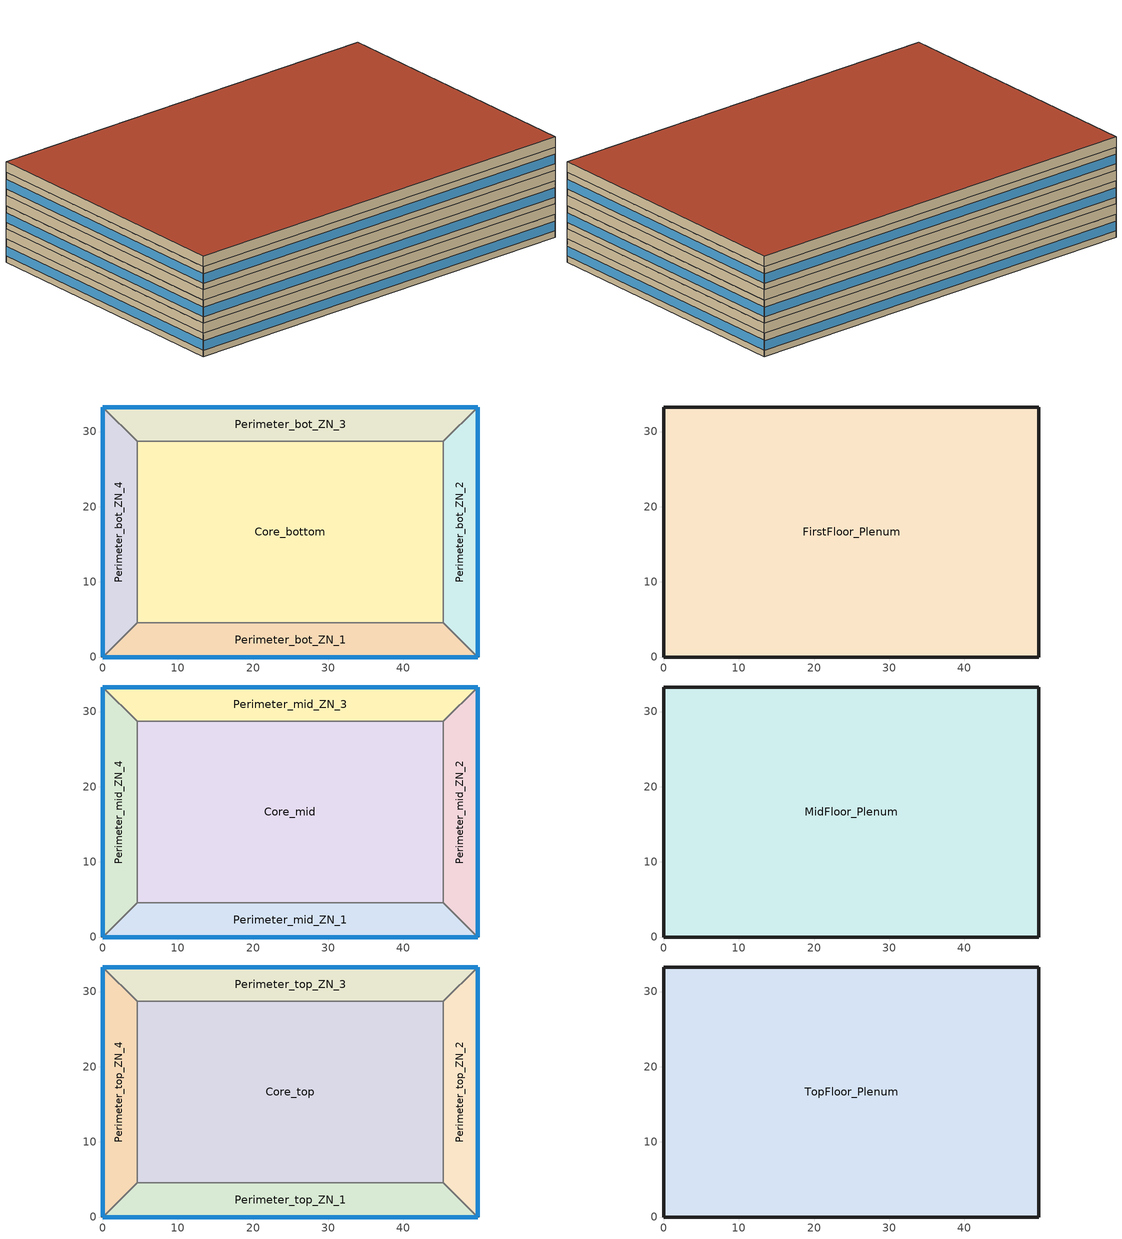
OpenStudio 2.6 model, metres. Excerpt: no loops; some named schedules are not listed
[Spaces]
Core_bottom
 floor ground: 45.34,28.7 45.34,4.57 4.57,4.57 4.57,28.7 z0
 wall to Perimeter_bot_ZN_1: 4.57,4.57 45.34,4.57 z0:2.74
 wall to Perimeter_bot_ZN_2: 45.34,4.57 45.34,28.7 z0:2.74
 wall to Perimeter_bot_ZN_4: 4.57,28.7 4.57,4.57 z0:2.74
 wall to Perimeter_bot_ZN_3: 45.34,28.7 4.57,28.7 z0:2.74
Perimeter_bot_ZN_2
 floor ground: 49.91,33.27 49.91,0 45.34,4.57 45.34,28.7 z0
 wall outside: 49.91,0 49.91,33.27 z0:2.74
 wall to Perimeter_bot_ZN_1: 45.34,4.57 49.91,0 z0:2.74
 wall to Perimeter_bot_ZN_3: 49.91,33.27 45.34,28.7 z0:2.74
 window: 49.91,0.03 49.91,33.25 z0.76:1.9
Perimeter_bot_ZN_3
 floor ground: 49.91,33.27 45.34,28.7 4.57,28.7 0,33.27 z0
 wall outside: 49.91,33.27 0,33.27 z0:2.74
 wall to Perimeter_bot_ZN_4: 0,33.27 4.57,28.7 z0:2.74
 window: 49.89,33.27 0.03,33.27 z0.76:1.9
Perimeter_bot_ZN_1
 floor ground: 45.34,4.57 49.91,0 0,0 4.57,4.57 z0
 wall outside: 0,0 49.91,0 z0:2.74
 wall to Perimeter_bot_ZN_4: 4.57,4.57 0,0 z0:2.74
 window: 0.03,0 49.89,0 z0.76:1.9
Perimeter_bot_ZN_4
 floor ground: 0,33.27 4.57,28.7 4.57,4.57 0,0 z0
 wall outside: 0,33.27 0,0 z0:2.74
 window: 0,33.25 0,0.03 z0.76:1.9
FirstFloor_Plenum
 floor to Perimeter_bot_ZN_3: 49.91,33.27 45.34,28.7 4.57,28.7 0,33.27 z2.74
 floor to Perimeter_bot_ZN_1: 45.34,4.57 49.91,0 0,0 4.57,4.57 z2.74
 floor to Core_bottom: 45.34,28.7 45.34,4.57 4.57,4.57 4.57,28.7 z2.74
 floor to Perimeter_bot_ZN_4: 0,33.27 4.57,28.7 4.57,4.57 0,0 z2.74
 floor to Perimeter_bot_ZN_2: 49.91,33.27 49.91,0 45.34,4.57 45.34,28.7 z2.74
 wall outside: 0,33.27 0,0 49.91,0 49.91,33.27 0,33.27 z2.74:3.96
Perimeter_mid_ZN_4
 floor to FirstFloor_Plenum: 0,33.27 4.57,28.7 4.57,4.57 0,0 z3.96
 wall outside: 0,33.27 0,0 z3.96:6.71
 wall to Perimeter_mid_ZN_3: 4.57,28.7 0,33.27 z3.96:6.71
 wall to Core_mid: 4.57,4.57 4.57,28.7 z3.96:6.71
 wall to Perimeter_mid_ZN_1: 0,0 4.57,4.57 z3.96:6.71
 window: 0,33.25 0,0.03 z4.72:5.86
Perimeter_mid_ZN_1
 floor to FirstFloor_Plenum: 45.34,4.57 49.91,0 0,0 4.57,4.57 z3.96
 wall outside: 0,0 49.91,0 z3.96:6.71
 wall to Core_mid: 45.34,4.57 4.57,4.57 z3.96:6.71
 wall to Perimeter_mid_ZN_2: 49.91,0 45.34,4.57 z3.96:6.71
 window: 0.03,0 49.89,0 z4.72:5.86
Perimeter_mid_ZN_2
 floor to FirstFloor_Plenum: 49.91,33.27 49.91,0 45.34,4.57 45.34,28.7 z3.96
 wall outside: 49.91,0 49.91,33.27 z3.96:6.71
 wall to Perimeter_mid_ZN_3: 49.91,33.27 45.34,28.7 z3.96:6.71
 wall to Core_mid: 45.34,28.7 45.34,4.57 z3.96:6.71
 window: 49.91,0.03 49.91,33.25 z4.72:5.86
Core_mid
 floor to FirstFloor_Plenum: 45.34,28.7 45.34,4.57 4.57,4.57 4.57,28.7 z3.96
 wall to Perimeter_mid_ZN_3: 45.34,28.7 4.57,28.7 z3.96:6.71
Perimeter_mid_ZN_3
 floor to FirstFloor_Plenum: 49.91,33.27 45.34,28.7 4.57,28.7 0,33.27 z3.96
 wall outside: 49.91,33.27 0,33.27 z3.96:6.71
 window: 49.89,33.27 0.03,33.27 z4.72:5.86
MidFloor_Plenum
 floor to Perimeter_mid_ZN_3: 49.91,33.27 45.34,28.7 4.57,28.7 0,33.27 z6.71
 floor to Perimeter_mid_ZN_4: 0,33.27 4.57,28.7 4.57,4.57 0,0 z6.71
 floor to Core_mid: 45.34,28.7 45.34,4.57 4.57,4.57 4.57,28.7 z6.71
 floor to Perimeter_mid_ZN_2: 49.91,33.27 49.91,0 45.34,4.57 45.34,28.7 z6.71
 floor to Perimeter_mid_ZN_1: 45.34,4.57 49.91,0 0,0 4.57,4.57 z6.71
 wall outside: 0,33.27 0,0 49.91,0 49.91,33.27 0,33.27 z6.71:7.92
Perimeter_top_ZN_3
 floor to MidFloor_Plenum: 49.91,33.27 45.34,28.7 4.57,28.7 0,33.27 z7.92
 wall outside: 49.91,33.27 0,33.27 z7.92:10.67
 wall to Perimeter_top_ZN_4: 0,33.27 4.57,28.7 z7.92:10.67
 wall to Core_top: 4.57,28.7 45.34,28.7 z7.92:10.67
 wall to Perimeter_top_ZN_2: 45.34,28.7 49.91,33.27 z7.92:10.67
 window: 49.89,33.27 0.03,33.27 z8.69:9.83
Perimeter_top_ZN_4
 floor to MidFloor_Plenum: 0,33.27 4.57,28.7 4.57,4.57 0,0 z7.92
 wall outside: 0,33.27 0,0 z7.92:10.67
 wall to Perimeter_top_ZN_1: 0,0 4.57,4.57 z7.92:10.67
 wall to Core_top: 4.57,4.57 4.57,28.7 z7.92:10.67
 window: 0,33.25 0,0.03 z8.69:9.83
Core_top
 floor to MidFloor_Plenum: 45.34,28.7 45.34,4.57 4.57,4.57 4.57,28.7 z7.92
 wall to Perimeter_top_ZN_1: 4.57,4.57 45.34,4.57 z7.92:10.67
 wall to Perimeter_top_ZN_2: 45.34,4.57 45.34,28.7 z7.92:10.67
Perimeter_top_ZN_2
 floor to MidFloor_Plenum: 49.91,33.27 49.91,0 45.34,4.57 45.34,28.7 z7.92
 wall outside: 49.91,0 49.91,33.27 z7.92:10.67
 wall to Perimeter_top_ZN_1: 45.34,4.57 49.91,0 z7.92:10.67
 window: 49.91,0.03 49.91,33.25 z8.69:9.83
Perimeter_top_ZN_1
 floor to MidFloor_Plenum: 45.34,4.57 49.91,0 0,0 4.57,4.57 z7.92
 wall outside: 0,0 49.91,0 z7.92:10.67
 window: 0.03,0 49.89,0 z8.69:9.83
TopFloor_Plenum
 floor to Perimeter_top_ZN_4: 0,33.27 4.57,28.7 4.57,4.57 0,0 z10.67
 floor to Perimeter_top_ZN_2: 49.91,33.27 49.91,0 45.34,4.57 45.34,28.7 z10.67
 floor to Core_top: 45.34,28.7 45.34,4.57 4.57,4.57 4.57,28.7 z10.67
 floor to Perimeter_top_ZN_3: 49.91,33.27 45.34,28.7 4.57,28.7 0,33.27 z10.67
 floor to Perimeter_top_ZN_1: 45.34,4.57 49.91,0 0,0 4.57,4.57 z10.67
 wall outside: 0,33.27 0,0 49.91,0 49.91,33.27 0,33.27 z10.67:11.89
 roof outside: 49.91,0 49.91,33.27 0,33.27 0,0 z11.89
[Site]
Saskatoon Intl AP_SK_CAN: Latitude {deg}=52.167; Longitude {deg}=-106.717; Time Zone {hr}=-6; Elevation {m}=504.1; Terrain=City
[Building]
MediumOffice-CAN_SK_Saskatoon.Intl.AP.718660_CWEC2016.epw created: 2019-05-13 17:23:09 +0000: North Axis {deg}=0; Default Construction Set=BTAP-Mass at hdd = 5700.0; Standards Number of Stories=3; Standards Number of Above Ground Stories=3; Standards Building Type=NECB2017_MediumOffice
[ClimateZones]
Climate Zone Institution Name 1=ASHRAE; Climate Zone Document Name 1=ANSI/ASHRAE Standard 169; Climate Zone Document Year 1=2006; Climate Zone Institution Name 2=CEC; Climate Zone Document Name 2=California Climate Zone Descriptions; Climate Zone Document Year 2=1995
[Site:WaterMainsTemperature]
Calculation Method=Correlation; Annual Average Outdoor Air Temperature {C}=2.94167; Maximum Difference In Monthly Average Outdoor Air Temperatures {deltaC}=34.4
[Site:GroundTemperature:BuildingSurface]
19.527, 19.502, 19.536, 19.598, 20.002, 21.64, 22.225, 22.375, 21.449, 20.121, 19.802, 19.633
[SizingPeriod:DesignDay] Barometric Pressure {Pa}=95414; Sky Clearness=0; Rain Indicator=0; Snow Indicator=0; Day of Month=21; Daylight Saving Time Indicator=0; Humidity Indicating Type=Wetbulb; Dry-Bulb Temperature Range Modifier Type=DefaultMultipliers
Name | Maximum Dry-Bulb Temperature {C} | Daily Dry-Bulb Temperature Range {deltaC} | Humidity Indicating Conditions at Maximum Dry-Bulb | Wind Speed {m/s} | Wind Direction {deg} | Month | Day Type | Solar Model Indicator | ASHRAE Taub | ASHRAE Taud
Saskatoon Intl AP Ann Clg .4% Condns DB=>MWB | 30.2 | 12.4 | 18.9 | 5.1 | 180 | 7 | SummerDesignDay | ASHRAETau | 0.376 | 2.343
Saskatoon Intl AP Ann Htg 99.6% Condns DB | -34.1 | 0 | -34.1 | 3.3 | 190 | 1 | WinterDesignDay | ASHRAEClearSky
[Material:NoMass] Roughness=Smooth; Thermal Absorptance=0.9; Solar Absorptance=0.7
Name | Thermal Resistance {m2-K/W} | Visible Absorptance
Typical Carpet Pad | 0.21648 | 0.8
Typical Insulation 1 | 5.91238 | 0.7
Typical Insulation 2 | 4.49096 | 0.7
Typical Insulation 3 | 7.24636 | 0.7
Typical Carpet Pad 2 | 1.25503 | 0.8
Typical Carpet Pad 3 | 3.45515 | 0.8
Typical Insulation 4 | 0.526298 | 0.7
Typical Insulation 5 | 0.526316 | 0.7
[Material]
Name | Roughness | Thickness {m} | Conductivity {W/m-K} | Density {kg/m3} | Specific Heat {J/kg-K} | Thermal Absorptance | Solar Absorptance | Visible Absorptance
100mm Normalweight concrete floor | MediumSmooth | 0.1016 | 2.31 | 2322 | 832
G01 13mm gypsum board | Smooth | 0.0127 | 0.16 | 800 | 1090 | 0.9 | 0.7 | 0.5
G05 25mm wood | MediumSmooth | 0.0254 | 0.15 | 608 | 1630 | 0.9 | 0.5 | 0.5
4 in. Normalweight Concrete Floor | MediumRough | 0.1016 | 2.31 | 2322 | 832 | 0.9 | 0.7 | 0.7
1IN Stucco | Smooth | 0.0253 | 0.6918 | 1858 | 837 | 0.9 | 0.7 | 0.92
8IN CONCRETE HW RefBldg | Rough | 0.2032 | 1.311 | 2240 | 836.8 | 0.9 | 0.7 | 0.7
1/2IN Gypsum | Smooth | 0.0127 | 0.16 | 784.9 | 830 | 0.9 | 0.4 | 0.4
Metal Roof Surface; F08 Metal surface | Smooth | 0.0008 | 45.28 | 7824 | 500 | 0.9 | 0.7 | 0.7
6 in. Normalweight Concrete Floor | MediumRough | 0.1524 | 2.31 | 2322 | 832 | 0.9 | 0.7 | 0.7
[Construction]
BTAP-Int-Floor: 100mm Normalweight concrete floor, Typical Carpet Pad
BTAP-Int-Wall: G01 13mm gypsum board, G01 13mm gypsum board
BTAP-Int-Ceiling: Typical Carpet Pad, 100mm Normalweight concrete floor
BTAP-Ext-DaylightDiffuser: SimpleGlazing
BTAP-Int-Door: G05 25mm wood
BTAP-Ext-Floor-Mass:U-0.162: Typical Insulation 1, 4 in. Normalweight Concrete Floor, Typical Carpet Pad
BTAP-Ext-Wall-Mass:U-0.21: 1IN Stucco, 8IN CONCRETE HW RefBldg, Typical Insulation 2, 1/2IN Gypsum
BTAP-Ext-Roof-Metal:U-0.138: Metal Roof Surface, Typical Insulation 3
BTAP-Grnd-Floor-Mass:U-0.757: 6 in. Normalweight Concrete Floor, Typical Carpet Pad 2
BTAP-Grnd-Roof-Mass:U-0.284: 6 in. Normalweight Concrete Floor, Typical Carpet Pad 3
BTAP-Ext-Door:U-1.9000000000000001: F08 Metal surface, Typical Insulation 4
BTAP-Ext-OverHeadDoor:U-1.9000000000000001: Typical Insulation 5
BTAP-Ext-DaylightDiffuser:U=0.190 SHGC=0.600: SimpleGlazing:U=0.190 SHGC=0.600
[DefaultConstructionSet]
BTAP-Mass at hdd = 5700.0: Default Exterior Surface Constructions=BTAP-Mass at hdd = 5700.0; Default Interior Surface Constructions=Default Surface Constructions 2; Default Ground Contact Surface Constructions=BTAP-Mass at hdd = 5700.0 1; Default Exterior SubSurface Constructions=BTAP-Mass at hdd = 5700.0; Default Interior SubSurface Constructions=Default Sub Surface Constructions 2; Interior Partition Construction=BTAP-Int-Door
[DefaultSurfaceConstructions]
Name | Floor Construction | Wall Construction | Roof Ceiling Construction
Default Surface Constructions 2 | BTAP-Int-Floor | BTAP-Int-Wall | BTAP-Int-Ceiling
BTAP-Mass at hdd = 5700.0 | BTAP-Ext-Floor-Mass:U-0.162 | BTAP-Ext-Wall-Mass:U-0.21 | BTAP-Ext-Roof-Metal:U-0.138
BTAP-Mass at hdd = 5700.0 1 | BTAP-Grnd-Floor-Mass:U-0.757 | BTAP-Grnd-Roof-Mass:U-0.284 | BTAP-Grnd-Roof-Mass:U-0.284
[DefaultSubSurfaceConstructions]
Name | Fixed Window Construction | Operable Window Construction | Door Construction | Glass Door Construction | Overhead Door Construction | Skylight Construction | Tubular Daylight Dome Construction | Tubular Daylight Diffuser Construction
Default Sub Surface Constructions 2 | BTAP-Ext-DaylightDiffuser | BTAP-Ext-DaylightDiffuser | BTAP-Int-Door
BTAP-Mass at hdd = 5700.0 | BTAP-Ext-DaylightDiffuser:U=0.190 SHGC=0.600 | BTAP-Ext-DaylightDiffuser:U=0.190 SHGC=0.600 | BTAP-Ext-Door:U-1.9000000000000001 | BTAP-Ext-DaylightDiffuser:U=0.190 SHGC=0.600 | BTAP-Ext-OverHeadDoor:U-1.9000000000000001 | BTAP-Ext-DaylightDiffuser:U=0.190 SHGC=0.600 | BTAP-Ext-DaylightDiffuser:U=0.190 SHGC=0.600 | BTAP-Ext-DaylightDiffuser:U=0.190 SHGC=0.600
[WindowMaterial:SimpleGlazingSystem] Solar Heat Gain Coefficient=0.6; Visible Transmittance=0.21
Name | U-Factor {W/m2-K}
SimpleGlazing | 2.2
SimpleGlazing:U=0.190 SHGC=0.600 | 1.9
[Space]
Name | Space Type | Building Story | Thermal Zone | Part of Total Floor Area
Perimeter_mid_ZN_4 | Space Function Office open plan | Building Story 2 | Sp-Perimeter_mid_ZN_4 Sys-6 Flr-2 Sch-A HPlcmt-west ZN | Yes
Core_bottom | Space Function Office open plan | Building Story 1 | Sp-Core_bottom Sys-6 Flr-1 Sch-A HPlcmt-core ZN | Yes
FirstFloor_Plenum | Space Function - undefined - | Building Story 1 | Sp-FirstFloor_Plenum Sys-0 Flr-1 Sch-- undefined - HPlcmt-north ZN | No
TopFloor_Plenum | Space Function - undefined - | Building Story 3 | Sp-TopFloor_Plenum Sys-0 Flr-3 Sch-- undefined - HPlcmt-north ZN | No
Perimeter_top_ZN_3 | Space Function Office open plan | Building Story 3 | Sp-Perimeter_top_ZN_3 Sys-6 Flr-3 Sch-A HPlcmt-north ZN | Yes
Perimeter_bot_ZN_2 | Space Function Office open plan | Building Story 1 | Sp-Perimeter_bot_ZN_2 Sys-6 Flr-1 Sch-A HPlcmt-east ZN | Yes
MidFloor_Plenum | Space Function - undefined - | Building Story 2 | Sp-MidFloor_Plenum Sys-0 Flr-2 Sch-- undefined - HPlcmt-north ZN | No
Perimeter_mid_ZN_1 | Space Function Office open plan | Building Story 2 | Sp-Perimeter_mid_ZN_1 Sys-6 Flr-2 Sch-A HPlcmt-south ZN | Yes
Perimeter_bot_ZN_1 | Space Function Office open plan | Building Story 1 | Sp-Perimeter_bot_ZN_1 Sys-6 Flr-1 Sch-A HPlcmt-south ZN | Yes
Perimeter_bot_ZN_3 | Space Function Office open plan | Building Story 1 | Sp-Perimeter_bot_ZN_3 Sys-6 Flr-1 Sch-A HPlcmt-north ZN | Yes
Perimeter_mid_ZN_2 | Space Function Office open plan | Building Story 2 | Sp-Perimeter_mid_ZN_2 Sys-6 Flr-2 Sch-A HPlcmt-east ZN | Yes
Perimeter_top_ZN_4 | Space Function Office open plan | Building Story 3 | Sp-Perimeter_top_ZN_4 Sys-6 Flr-3 Sch-A HPlcmt-west ZN | Yes
Perimeter_bot_ZN_4 | Space Function Office open plan | Building Story 1 | Sp-Perimeter_bot_ZN_4 Sys-6 Flr-1 Sch-A HPlcmt-west ZN | Yes
Core_top | Space Function Office open plan | Building Story 3 | Sp-Core_top Sys-6 Flr-3 Sch-A HPlcmt-core ZN | Yes
Perimeter_top_ZN_2 | Space Function Office open plan | Building Story 3 | Sp-Perimeter_top_ZN_2 Sys-6 Flr-3 Sch-A HPlcmt-east ZN | Yes
Perimeter_top_ZN_1 | Space Function Office open plan | Building Story 3 | Sp-Perimeter_top_ZN_1 Sys-6 Flr-3 Sch-A HPlcmt-south ZN | Yes
Core_mid | Space Function Office open plan | Building Story 2 | Sp-Core_mid Sys-6 Flr-2 Sch-A HPlcmt-core ZN | Yes
Perimeter_mid_ZN_3 | Space Function Office open plan | Building Story 2 | Sp-Perimeter_mid_ZN_3 Sys-6 Flr-2 Sch-A HPlcmt-north ZN | Yes
[BuildingStory]
Name | Nominal Z Coordinate {m}
Building Story 1 | 0
Building Story 2 | 3.9624
Building Story 3 | 7.9248
[SpaceType] Standards Building Type=Space Function
Name | Default Schedule Set | Design Specification Outdoor Air Object | Standards Space Type
Space Function - undefined - | Space Function - undefined - Schedule Set | Space Function - undefined - Ventilation | - undefined -
Space Function Office open plan | Space Function Office open plan Schedule Set | Space Function Office open plan Ventilation | Office open plan
[DesignSpecification:OutdoorAir] Outdoor Air Flow per Person {m3/s-person}=0; Outdoor Air Flow Air Changes per Hour {1/hr}=0
Name | Outdoor Air Flow per Floor Area {m3/s-m2} | Outdoor Air Method | Outdoor Air Flow Rate {m3/s}
Space Function - undefined - Ventilation | 0
Space Function Office open plan Ventilation | 0.00042164 | Sum | 0
[DefaultScheduleSet] Infiltration Schedule=Always On
Name | Number of People Schedule | People Activity Level Schedule | Lighting Schedule | Electric Equipment Schedule
Space Function - undefined - Schedule Set
Space Function Office open plan Schedule Set | NECB-A-Occupancy | NECB-Activity | NECB-A-Occupancy-NECB-A-Lighting-0.2-0.1-0.67-Light Ruleset | NECB-A-Electric-Equipment
[ThermostatSetpoint:DualSetpoint]
Name | Heating Setpoint Temperature Schedule | Cooling Setpoint Temperature Schedule
Space Function - undefined - Thermostat 4; Space Function - undefined - Thermostat 5; Space Function - undefined - Thermostat 6
Space Function Office open plan Thermostat 16; Space Function Office open plan Thermostat 17; Space Function Office open plan Thermostat 18; Space Function Office open plan Thermostat 19; Space Function Office open plan Thermostat 20; Space Function Office open plan Thermostat 21; Space Function Office open plan Thermostat 22; Space Function Office open plan Thermostat 23; Space Function Office open plan Thermostat 24; Space Function Office open plan Thermostat 25; Space Function Office open plan Thermostat 26; Space Function Office open plan Thermostat 27; Space Function Office open plan Thermostat 28; Space Function Office open plan Thermostat 29; Space Function Office open plan Thermostat 30 | NECB-A-Thermostat Setpoint-Heating | NECB-A-Thermostat Setpoint-Cooling
[People:Definition]
Space Function Office open plan People Definition: Number of People Calculation Method=People/Area; People per Space Floor Area {person/m2}=0.0500182; Fraction Radiant=0.3
[People]
Space Function Office open plan People: People Definition=Space Function Office open plan People Definition; Space or SpaceType=Space Function Office open plan; Work Efficiency Schedule=Work Efficiency Schedule; Clothing Insulation Schedule=Clothing Schedule; Air Velocity Schedule=Air Velocity Schedule; Multiplier=1
[Lights:Definition]
Space Function Office open plan Lights Definition: Design Level Calculation Method=Watts/Area; Watts per Space Floor Area {W/m2}=8.69993; Fraction Radiant=0.5; Fraction Visible=0.2
[Lights]
Space Function Office open plan Lights: Lights Definition=Space Function Office open plan Lights Definition; Space or SpaceType=Space Function Office open plan; Fraction Replaceable=1
[ElectricEquipment:Definition]
Space Function Office open plan Elec Equip Definition: Design Level Calculation Method=Watts/Area; Watts per Space Floor Area {W/m2}=7.50273; Fraction Radiant=0.5
[ElectricEquipment]
Space Function Office open plan Elec Equip: Electric Equipment Definition=Space Function Office open plan Elec Equip Definition; Space or SpaceType=Space Function Office open plan
[SpaceInfiltration:DesignFlowRate] Schedule=Always On Discrete; Design Flow Rate Calculation Method=Flow/ExteriorArea; Flow per Exterior Surface Area {m3/s-m2}=0.00025; Constant Term Coefficient=0; Temperature Term Coefficient=0; Velocity Term Coefficient=0.224; Velocity Squared Term Coefficient=0
Name | Space or SpaceType
FirstFloor_Plenum Infiltration | FirstFloor_Plenum
MidFloor_Plenum Infiltration | MidFloor_Plenum
Perimeter_bot_ZN_1 Infiltration | Perimeter_bot_ZN_1
Perimeter_bot_ZN_2 Infiltration | Perimeter_bot_ZN_2
Perimeter_bot_ZN_3 Infiltration | Perimeter_bot_ZN_3
Perimeter_bot_ZN_4 Infiltration | Perimeter_bot_ZN_4
Perimeter_mid_ZN_1 Infiltration | Perimeter_mid_ZN_1
Perimeter_mid_ZN_2 Infiltration | Perimeter_mid_ZN_2
Perimeter_mid_ZN_3 Infiltration | Perimeter_mid_ZN_3
Perimeter_mid_ZN_4 Infiltration | Perimeter_mid_ZN_4
Perimeter_top_ZN_1 Infiltration | Perimeter_top_ZN_1
Perimeter_top_ZN_2 Infiltration | Perimeter_top_ZN_2
Perimeter_top_ZN_3 Infiltration | Perimeter_top_ZN_3
Perimeter_top_ZN_4 Infiltration | Perimeter_top_ZN_4
TopFloor_Plenum Infiltration | TopFloor_Plenum
[ThermalZone] Use Ideal Air Loads=No
Name | Thermostat
Sp-FirstFloor_Plenum Sys-0 Flr-1 Sch-- undefined - HPlcmt-north ZN | Space Function - undefined - Thermostat 4
Sp-MidFloor_Plenum Sys-0 Flr-2 Sch-- undefined - HPlcmt-north ZN | Space Function - undefined - Thermostat 5
Sp-TopFloor_Plenum Sys-0 Flr-3 Sch-- undefined - HPlcmt-north ZN | Space Function - undefined - Thermostat 6
Sp-Perimeter_bot_ZN_3 Sys-6 Flr-1 Sch-A HPlcmt-north ZN | Space Function Office open plan Thermostat 16
Sp-Perimeter_bot_ZN_2 Sys-6 Flr-1 Sch-A HPlcmt-east ZN | Space Function Office open plan Thermostat 17
Sp-Perimeter_bot_ZN_4 Sys-6 Flr-1 Sch-A HPlcmt-west ZN | Space Function Office open plan Thermostat 18
Sp-Perimeter_bot_ZN_1 Sys-6 Flr-1 Sch-A HPlcmt-south ZN | Space Function Office open plan Thermostat 19
Sp-Core_bottom Sys-6 Flr-1 Sch-A HPlcmt-core ZN | Space Function Office open plan Thermostat 20
Sp-Perimeter_mid_ZN_3 Sys-6 Flr-2 Sch-A HPlcmt-north ZN | Space Function Office open plan Thermostat 21
Sp-Perimeter_mid_ZN_2 Sys-6 Flr-2 Sch-A HPlcmt-east ZN | Space Function Office open plan Thermostat 22
Sp-Perimeter_mid_ZN_4 Sys-6 Flr-2 Sch-A HPlcmt-west ZN | Space Function Office open plan Thermostat 23
Sp-Perimeter_mid_ZN_1 Sys-6 Flr-2 Sch-A HPlcmt-south ZN | Space Function Office open plan Thermostat 24
Sp-Core_mid Sys-6 Flr-2 Sch-A HPlcmt-core ZN | Space Function Office open plan Thermostat 25
Sp-Perimeter_top_ZN_3 Sys-6 Flr-3 Sch-A HPlcmt-north ZN | Space Function Office open plan Thermostat 26
Sp-Perimeter_top_ZN_2 Sys-6 Flr-3 Sch-A HPlcmt-east ZN | Space Function Office open plan Thermostat 27
Sp-Perimeter_top_ZN_4 Sys-6 Flr-3 Sch-A HPlcmt-west ZN | Space Function Office open plan Thermostat 28
Sp-Perimeter_top_ZN_1 Sys-6 Flr-3 Sch-A HPlcmt-south ZN | Space Function Office open plan Thermostat 29
Sp-Core_top Sys-6 Flr-3 Sch-A HPlcmt-core ZN | Space Function Office open plan Thermostat 30
[Sizing:Zone]
Sp-FirstFloor_Plenum Sys-0 Flr-1 Sch-- undefined - HPlcmt-north ZN: Zone Cooling Design Supply Air Temperature Input Method=SupplyAirTemperature; Zone Cooling Design Supply Air Temperature {C}=14; Zone Cooling Design Supply Air Temperature Difference {deltaC}=11.11; Zone Heating Design Supply Air Temperature Input Method=SupplyAirTemperature; Zone Heating Design Supply Air Temperature {C}=40; Zone Heating Design Supply Air Temperature Difference {deltaC}=11.11; Zone Cooling Design Supply Air Humidity Ratio {kg-H2O/kg-air}=0.0085; Zone Heating Design Supply Air Humidity Ratio {kg-H2O/kg-air}=0.008; Cooling Design Air Flow Method=DesignDay; Heating Design Air Flow Method=DesignDay; Account for Dedicated Outdoor Air System=No; Dedicated Outdoor Air System Control Strategy=NeutralSupplyAir; Dedicated Outdoor Air Low Setpoint Temperature for Design {C}=autosize; Dedicated Outdoor Air High Setpoint Temperature for Design {C}=autosize
